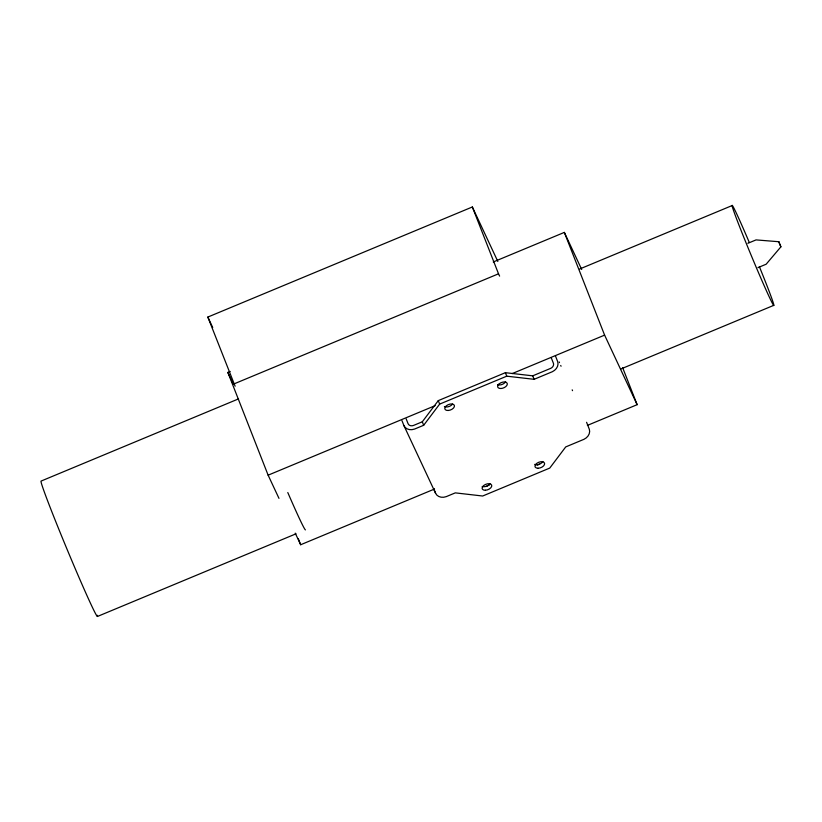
<?xml version="1.0" encoding="UTF-8"?>
<svg xmlns="http://www.w3.org/2000/svg" width="822" height="822" viewBox="0 0 822 822"><rect width="100%" height="100%" fill="white"/><g stroke="black" fill="none" stroke-linecap="round" stroke-linejoin="round"><path stroke-width="1.23" d="M406.191 418.901L408.061 423.659A4.562 3.75 -25.1 0 0 413.435 425.477L422.303 421.789L438.28 400.622L505.386 372.685L532.738 375.829L550.75 368.328A4.562 3.75 -25.1 0 0 553.504 363.519L551.202 357.632M401.979 420.659L403.838 425.416A9.134 7.49 -25.1 0 0 414.586 429.053L423.669 425.282L439.647 404.105L506.753 376.178L534.105 379.312L552.322 371.729A9.134 7.49 -25.1 0 0 557.727 361.762L555.425 355.875M780.9 246.867L778.742 241.668L780.9 246.826L766.145 264.222L757.956 267.633M235.123 386.217L207.843 317.066L472.342 206.98L497.834 261.468M278.977 498.368L268.126 475.178L227.869 372.448L230.232 371.462M493.251 261.982L564.344 232.4L581.699 269.493M234.034 383.895L498.522 273.808L499.612 276.12M238.524 398.886L41.1 481.065A73.343 2.209 67.4 0 0 69.449 555.004A73.343 2.209 67.4 0 0 97.335 615.267M579.685 269.01L732.238 205.51M747.845 243.312L756.045 239.901L778.773 241.719M268.126 475.178L435.177 405.647M512.188 373.589L604.602 335.129L637.142 404.681L587.391 425.395M621.185 368.852L773.738 305.363M97.376 616.49L295.992 533.817M295.242 533.149L300.667 544.739L434.55 489.008M486.912 486.059L489.254 485.083M537.187 465.129L539.53 464.153M403.992 425.755L435.619 493.344A9.134 7.49 -25.1 0 0 446.223 496.642L455.296 492.871L482.658 496.015L549.754 468.078L565.731 446.911L583.949 439.318A9.134 7.49 -25.1 0 0 589.353 429.351L586.589 422.292M207.843 317.066L212.723 327.505M227.869 372.448L233.284 384.038M561.066 366.242L560.717 365.471M572.533 390.666L572.184 389.844M559.227 361.968L559.494 362.625M433.749 488.576L435.619 493.344M622.634 367.65L637.142 404.681M564.344 232.4L604.602 335.129M472.342 206.98L498.522 273.808M532.738 375.829L534.105 379.312M505.386 372.685L506.753 376.178M438.28 400.622L439.647 404.105M422.303 421.789L423.669 425.282M298.335 538.77L300.667 544.739M305.445 529.882A73.343 2.209 67.4 0 1 287.792 492.542M759.394 266.718A54.108 1.623 67.4 0 1 769.289 296.999A54.108 1.623 67.4 0 1 735.084 214.85A54.108 1.623 67.4 0 1 749.304 242.48M542.89 461.512A5.076 2.898 -21.4 0 1 534.721 464.379M505.571 381.768A5.076 2.898 -21.4 0 1 497.567 384.706M452.521 404.095A5.076 2.898 -21.4 0 1 444.404 406.551M489.943 483.675A5.076 2.898 -21.4 0 1 482.206 486.511M498.584 384.388L498.44 384.542A5.076 2.898 -21.4 0 0 500.958 388.498A5.076 2.898 -21.4 0 0 507.308 384.141L507.153 383.278A5.076 2.898 -21.4 0 0 499.231 383.782L498.584 384.388M538.04 468.242A5.076 2.898 -21.4 0 0 544.565 463.289A5.076 2.898 -21.4 0 0 536.735 463.382A5.076 2.898 -21.4 0 0 538.04 468.242M448.103 410.486A5.076 2.898 -21.4 0 0 454.361 405.41A5.076 2.898 -21.4 0 0 446.387 405.77A5.076 2.898 -21.4 0 0 448.103 410.486M485.422 490.241A5.076 2.898 -21.4 0 0 491.669 485.155A5.076 2.898 -21.4 0 0 483.696 485.525A5.076 2.898 -21.4 0 0 485.422 490.241"/></g></svg>
